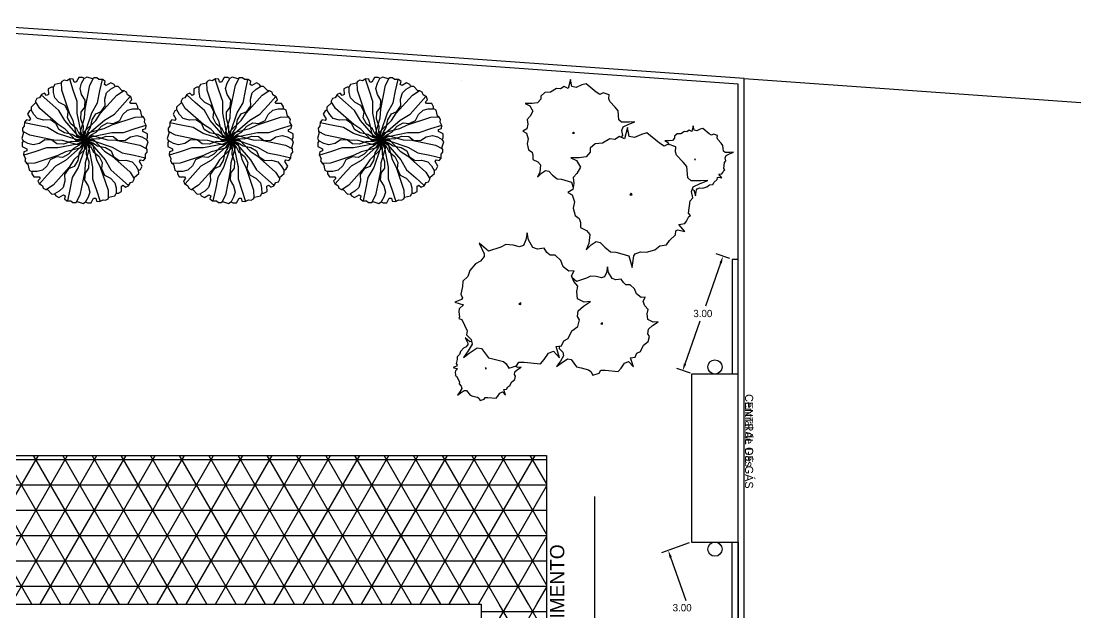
# Model space of a CAD drawing. Header units: millimetres. Extents: x 935 to 1399, y 512 to 900.
# Drawn here: x 987.59 to 1013.77, y 862.66 to 877.26 of the extents above; entities that cross this region are included whole.
import ezdxf

# ---------------------------------------------------------------- set-up
doc = ezdxf.new("R2010")
doc.units = ezdxf.units.MM
for name, color, linetype in [('paredes', 5, 'Continuous'), ('terrenos', 3, 'Continuous'), ('VEGETAÇÃO', 3, 'Continuous')]:
    doc.layers.add(name, color=color, linetype=linetype)
pattern_1 = [(0, (1566.02895, 455.1888), (0, 0.625), []), (60, (1566.02895, 455.1888), (-0.5412659, 0.3125), []), (120, (1566.02895, 455.1888), (-0.5412659, -0.3125), [])]

# ---------------------------------------------------------------- blocks, each defined once
blk = doc.blocks.new('BRANCHP', base_point=(0.5, 0.5))
for p, q in [((0.7188, 0.625), (0.9062, 0.6875)), ((0.9062, 0.6875), (0.97, 0.6898)), ((0.9506, 0.7433), (0.9315, 0.7539)), ((0.962, 0.694), (0.9506, 0.7433)), ((0.9742, 0.6875), (0.962, 0.694)), ((0.9865, 0.6682), (0.9742, 0.6875)), ((0.6562, 0.5938), (0.7188, 0.625)), ((0.9062, 0.5938), (0.9956, 0.6226)), ((0.9821, 0.6473), (0.9865, 0.6682)), ((0.9973, 0.6196), (0.9821, 0.6473)), ((0.9936, 0.594), (0.9973, 0.6196)), ((0.5, 0.5), (0.5312, 0.5625)), ((0.5, 0.5), (0.5625, 0.5312)), ((0.5312, 0.5625), (0.6562, 0.5938)), ((0.5625, 0.5312), (0.7188, 0.5625)), ((0.612, 0.5116), (0.6728, 0.5325)), ((0.6728, 0.5325), (0.7278, 0.5305)), ((0.7188, 0.5625), (0.8125, 0.5625)), ((0.7278, 0.5305), (0.767, 0.501)), ((0.8125, 0.5625), (0.9062, 0.5938)), ((0.8239, 0.4968), (0.869, 0.5263)), ((0.869, 0.5263), (0.92, 0.5389)), ((0.92, 0.5389), (0.9612, 0.5263)), ((0.9612, 0.5263), (0.9994, 0.5054)), ((0.9697, 0.5873), (0.9936, 0.594)), ((0.9697, 0.5708), (0.9697, 0.5873)), ((1.008, 0.5503), (0.9697, 0.5708)), ((0.9985, 0.5039), (1.0081, 0.52)), ((1.0081, 0.52), (1.008, 0.5503)), ((0.5, 0.5), (0.565, 0.5136)), ((0.565, 0.5136), (0.612, 0.5116)), ((0.767, 0.501), (0.8239, 0.4968))]:
    blk.add_line(p, q)

msp = doc.modelspace()

# ---------------------------------------------------------------- hatches: boundary and pattern name
h = msp.add_hatch()
h.set_pattern_fill('NET3', color=254, scale=5, style=0)
h.set_pattern_definition(pattern_1)
h.paths.add_polyline_path([(990.95255, 866.5417), (981.33635, 866.5417), (981.33635, 862.87187), (982.95255, 862.87187), (990.95255, 862.87187)])
h = msp.add_hatch()
h.set_pattern_fill('NET3', color=254, scale=5, style=0)
h.set_pattern_definition(pattern_1)
h.paths.add_polyline_path([(1000.56875, 862.87187), (998.95255, 862.87187), (998.95255, 852.57187), (1000.56875, 852.57187)])

# ---------------------------------------------------------------- linework, layer by layer
for p, q in [((1004.86894, 871.29051), (1004.49252, 870.22523)), ((1005.09362, 871.40203), (1004.7592, 871.5202)), ((1005.09362, 871.40203), (1004.7592, 871.5202)), ((1003.98889, 868.79994), (1004.36531, 869.86523)), ((1004.12439, 868.57203), (1003.78997, 868.6902))]:
    msp.add_line(p, q)
at = {"color": 254}
for p, q in [((981.33635, 866.5417), (1000.56875, 866.5417)), ((990.95255, 865.37724), (991.62485, 866.5417)), ((990.95255, 864.12724), (992.34654, 866.5417)), ((990.95255, 862.87724), (993.06823, 866.5417)), ((990.95255, 866.43879), (1000.56875, 866.43879)), ((993.62479, 862.87187), (991.50601, 866.5417)), ((991.67113, 862.87187), (993.78991, 866.5417)), ((994.34648, 862.87187), (992.2277, 866.5417)), ((992.39282, 862.87187), (994.5116, 866.5417)), ((995.06817, 862.87187), (992.94939, 866.5417)), ((993.11451, 862.87187), (995.23329, 866.5417)), ((995.78986, 862.87187), (993.67108, 866.5417)), ((993.8362, 862.87187), (995.95498, 866.5417)), ((996.51155, 862.87187), (994.39277, 866.5417)), ((994.55789, 862.87187), (996.67667, 866.5417)), ((997.23323, 862.87187), (995.11445, 866.5417)), ((995.27957, 862.87187), (997.39835, 866.5417)), ((997.95492, 862.87187), (995.83614, 866.5417)), ((996.00126, 862.87187), (998.12004, 866.5417)), ((998.67661, 862.87187), (996.55783, 866.5417)), ((996.72295, 862.87187), (998.84173, 866.5417)), ((999.3983, 862.87187), (997.27952, 866.5417)), ((997.44464, 862.87187), (999.56342, 866.5417)), ((1000.11999, 862.87187), (998.00121, 866.5417)), ((998.16632, 862.87187), (1000.2851, 866.5417)), ((1000.56875, 863.34458), (998.72289, 866.5417)), ((1000.56875, 864.59458), (999.44458, 866.5417)), ((1000.56875, 865.84458), (1000.16627, 866.5417)), ((992.90311, 862.87187), (990.95255, 866.25033)), ((990.95255, 865.81379), (1000.56875, 865.81379)), ((998.88801, 862.87187), (1000.56875, 865.78299)), ((990.95255, 865.18879), (1000.56875, 865.18879)), ((992.18142, 862.87187), (990.95255, 865.00033)), ((990.95255, 864.56379), (1000.56875, 864.56379)), ((999.6097, 862.87187), (1000.56875, 864.53299)), ((990.95255, 863.93879), (1000.56875, 863.93879)), ((991.45973, 862.87187), (990.95255, 863.75033)), ((990.95255, 863.31379), (1000.56875, 863.31379)), ((1000.33139, 862.87187), (1000.56875, 863.28299))]:
    msp.add_line(p, q, dxfattribs=at)
at = {"color": 7}
for p, q in [((1000.56875, 866.5417), (1000.56875, 839.87187)), ((1001.76144, 858.22652), (1001.76144, 865.52772)), ((1004.09362, 864.38038), (1003.40411, 864.13674)), ((1003.63379, 864.02699), (1004.01022, 862.96171)), ((982.95255, 862.87187), (998.95255, 862.87187)), ((998.95255, 862.87187), (998.95255, 852.57187))]:
    msp.add_line(p, q, dxfattribs=at)
for points in [[(1004.84066, 871.30051), (1004.89723, 871.28052), (1004.92892, 871.46023)], [(1003.9606, 868.80994), (1004.01717, 868.78995), (1003.92892, 868.63023)]]:
    msp.add_solid(points)
msp.add_solid([(1003.66208, 864.03699), (1003.60551, 864.017), (1003.57382, 864.19671)], dxfattribs=at)
at = {"layer": 'paredes'}
for p, q in [((1005.15255, 871.3812), (1005.15255, 868.5512)), ((1005.30255, 871.3812), (1005.15255, 871.3812)), ((1005.30255, 868.5512), (1005.30255, 871.3812)), ((1005.30255, 868.5512), (1004.15255, 868.5512)), ((1004.15255, 868.5512), (1004.15255, 864.5512)), ((1005.30255, 864.4012), (1005.30255, 868.5512)), ((1004.15255, 866.6012), (1004.15255, 866.3512)), ((1004.15255, 864.5512), (1004.15255, 864.4012)), ((1004.15255, 864.4012), (1005.30255, 864.4012)), ((1005.15255, 861.5712), (1005.15255, 864.4012)), ((1005.30255, 864.4012), (1005.30255, 861.5712))]:
    msp.add_line(p, q, dxfattribs=at)
for centre in [(1004.72755, 868.7262), (1004.72755, 864.2262)]:
    msp.add_circle(centre, 0.175, dxfattribs=at)
at = {"layer": 'terrenos', "color": 7}
for points in [[(987.5889, 833.62187), (1005.45255, 833.62187), (1005.45255, 875.84655), (994.83491, 876.60525), (984.10887, 877.33332), (976.33012, 877.41495), (976.33012, 833.62187), (976.98012, 833.62187)], [(1005.30255, 833.92187), (1005.30255, 875.70689), (994.82448, 876.45562), (984.103, 877.18337), (976.48012, 877.26337), (976.48012, 833.77187), (976.98012, 833.77187)]]:
    msp.add_lwpolyline(points, dxfattribs=at)
at = {"layer": 'VEGETAÇÃO', "color": 253}
for p, q in [((997.99092, 876.15136), (997.99092, 876.14979)), ((998.4796, 875.80984), (998.47803, 875.80985))]:
    msp.add_line(p, q, dxfattribs=at)
at = {"layer": 'VEGETAÇÃO', "color": 7}
msp.add_line((1005.45255, 875.84655), (1013.76509, 875.25256), dxfattribs=at)
msp.add_lwpolyline([(982.45255, 833.62187), (1005.45255, 833.62187), (1005.45255, 875.84655), (994.83491, 876.60525), (984.10887, 877.33332), (976.33012, 877.41495), (976.33012, 833.62187), (976.98012, 833.62187)], dxfattribs=at)
at = {"layer": 'VEGETAÇÃO', "color": 253}
for points in [[(1002.40885, 874.38912), (1002.45297, 874.4376), (1002.43007, 874.56475), (1002.4606, 874.65277), (1002.59792, 874.72125), (1002.7505, 874.77992), (1002.61317, 874.77015), (1002.42245, 874.77015), (1002.3538, 874.82882), (1002.33852, 875.05377), (1002.26225, 875.1418), (1002.13255, 875.27872), (1002.10965, 875.3472), (1002.11727, 875.445), (1001.9647, 875.4939), (1001.8884, 875.45477), (1001.79687, 875.51347), (1001.5451, 875.71885), (1001.4383, 875.68952), (1001.30097, 875.63082), (1001.19417, 875.6504), (1001.16365, 875.82645), (1001.10262, 875.6015), (1001.00345, 875.6504), (1000.91187, 875.5917), (1000.8127, 875.6015), (1000.66775, 875.51347), (1000.5228, 875.50367), (1000.42362, 875.41565), (1000.42362, 875.33742), (1000.34732, 875.2494), (1000.21, 875.22982), (1000.04217, 875.22982), (1000.1566, 875.17115), (1000.2329, 875.044), (1000.16422, 874.91685), (1000.08795, 874.8386), (1000.1032, 874.72125), (1000.08032, 874.60387), (999.98112, 874.5452), (1000.0727, 874.4963), (1000.11845, 874.35937), (1000.08795, 874.23222), (1000.1261, 874.0855), (1000.21, 874.02682), (1000.2329, 873.94857), (1000.2329, 873.85077), (1000.35497, 873.7921), (1000.416, 873.71385), (1000.40075, 873.5378), (1000.34732, 873.41065), (1000.4465, 873.50845), (1000.5457, 873.57692), (1000.62197, 873.55735), (1000.71352, 873.45955), (1000.82797, 873.37152), (1000.93477, 873.36175), (1001.18652, 873.29327), (1001.22732, 873.1538)], [(1004.16987, 873.1085), (1004.20707, 873.0984), (1004.24997, 872.95167), (1004.26905, 873.0984), (1004.28812, 873.12285), (1004.35487, 873.1473), (1004.4264, 873.14117), (1004.5313, 873.17175), (1004.5933, 873.22065), (1004.67435, 873.23287), (1004.7125, 873.2879), (1004.78402, 873.35512), (1004.7888, 873.40405), (1004.81262, 873.41627), (1004.89845, 873.39792), (1004.82692, 873.4835), (1004.89845, 873.49572), (1004.9223, 873.5263), (1004.9509, 873.5813), (1004.96997, 873.59352), (1004.94615, 873.6241), (1004.9652, 873.77692), (1004.99857, 873.8136), (1004.98427, 873.89307), (1005.00335, 873.94807), (1005.08917, 873.99087), (1005.18455, 874.02755), (1005.09872, 874.02142), (1004.97952, 874.02142), (1004.9366, 874.0581), (1004.92707, 874.19872), (1004.87937, 874.25372), (1004.79832, 874.3393), (1004.78402, 874.3821), (1004.7888, 874.44322), (1004.69342, 874.47377), (1004.64575, 874.44932), (1004.58852, 874.486), (1004.43117, 874.61437), (1004.36442, 874.59605), (1004.2786, 874.55937), (1004.21182, 874.5716), (1004.19277, 874.68162), (1004.15462, 874.54102), (1004.09262, 874.5716), (1004.03542, 874.53492), (1003.97342, 874.54102), (1003.88282, 874.486), (1003.79225, 874.4799), (1003.73025, 874.42487), (1003.73025, 874.37597), (1003.68257, 874.32097), (1003.59675, 874.30875), (1003.49185, 874.30875), (1003.56335, 874.27207), (1003.5997, 874.21147)], [(1000.88953, 869.24977), (1000.87919, 869.18504), (1000.96803, 869.09124), (1000.99074, 869.00088), (1000.9134, 868.86835), (1000.81794, 868.73565), (1000.92745, 868.81909), (1001.08698, 868.92361), (1001.17656, 868.91216), (1001.31262, 868.73237), (1001.42466, 868.70055), (1001.60819, 868.6571), (1001.66487, 868.61238), (1001.71209, 868.52639), (1001.86652, 868.56911), (1001.90889, 868.64365), (1002.01762, 868.64471), (1002.34077, 868.61092), (1002.41403, 868.69398), (1002.49673, 868.81834), (1002.59679, 868.8605), (1002.7188, 868.72997), (1002.64656, 868.95157), (1002.75632, 868.96502), (1002.80074, 869.06431), (1002.88907, 869.11047), (1002.96207, 869.26354), (1003.07794, 869.35117), (1003.11265, 869.47916), (1003.06978, 869.54459), (1003.08536, 869.66003), (1003.18949, 869.75167), (1003.32987, 869.84364), (1003.202, 869.83001), (1003.0685, 869.89455), (1003.05625, 870.03854), (1003.07717, 870.14579), (1003.0001, 870.23559), (1002.9549, 870.34631), (1003.00572, 870.44975), (1002.90232, 870.44047), (1002.78902, 870.52992), (1002.74484, 870.65299), (1002.63252, 870.75481), (1002.53018, 870.75791), (1002.46814, 870.81081), (1002.41454, 870.89261), (1002.28028, 870.87479), (1002.18635, 870.90679), (1002.10262, 871.06241), (1002.07762, 871.19804), (1002.04827, 871.06188), (1002.00282, 870.95024), (1001.92829, 870.92481), (1001.79812, 870.95644), (1001.65414, 870.96734), (1001.55945, 870.91699), (1001.31135, 870.83629), (1001.20078, 870.93059)], [(998.71468, 869.3558), (998.67803, 869.34386), (998.56174, 869.44308), (998.62619, 869.3099), (998.62364, 869.27899), (998.58121, 869.22196), (998.51802, 869.18788), (998.44704, 869.10482), (998.42198, 869.02994), (998.36088, 868.97529), (998.35913, 868.90836), (998.33615, 868.81293), (998.35897, 868.76939), (998.34574, 868.74611), (998.26389, 868.71442), (998.37062, 868.68204), (998.31749, 868.63261), (998.3143, 868.59397), (998.32052, 868.53229), (998.31127, 868.51161), (998.34795, 868.49909), (998.41577, 868.36082), (998.40796, 868.31186), (998.46347, 868.25322), (998.47766, 868.19676), (998.42933, 868.11392), (998.36966, 868.03097), (998.43809, 868.08313), (998.53779, 868.14846), (998.59379, 868.14131), (998.67883, 868.02891), (998.74887, 868.00904), (998.86357, 867.98189), (998.89898, 867.95392), (998.92849, 867.90018), (999.02501, 867.9269), (999.05149, 867.97348), (999.11945, 867.97416), (999.32142, 867.95302), (999.36721, 868.00493), (999.4189, 868.08264), (999.48145, 868.10901), (999.55769, 868.02742), (999.51254, 868.16594), (999.58116, 868.17434), (999.6089, 868.23637), (999.6641, 868.26524), (999.70973, 868.36092), (999.78215, 868.41567), (999.80385, 868.49567), (999.77705, 868.53657), (999.78678, 868.60871), (999.85187, 868.66597), (999.93961, 868.72346), (999.85971, 868.71495), (999.79609, 868.74572)]]:
    msp.add_lwpolyline(points, dxfattribs=at)
for points in [[(1002.56925, 874.63965), (1002.49295, 874.35847), (1002.36897, 874.4196), (1002.25452, 874.34625), (1002.13055, 874.35847), (1001.94937, 874.24845), (1001.76817, 874.23622), (1001.6442, 874.12617), (1001.6442, 874.02837), (1001.54885, 873.91835), (1001.3772, 873.8939), (1001.1674, 873.8939), (1001.31042, 873.82052), (1001.4058, 873.6616), (1001.31997, 873.50267), (1001.2246, 873.40485), (1001.24367, 873.25815), (1001.21507, 873.11145), (1001.0911, 873.0381), (1001.20552, 872.97695), (1001.26275, 872.8058), (1001.2246, 872.64687), (1001.2723, 872.46347), (1001.3772, 872.39012), (1001.4058, 872.29232), (1001.4058, 872.17007), (1001.55837, 872.0967), (1001.63467, 871.9989), (1001.6156, 871.77885), (1001.54885, 871.6199), (1001.67282, 871.74217), (1001.7968, 871.82775), (1001.89215, 871.8033), (1002.0066, 871.68102), (1002.14962, 871.571), (1002.28315, 871.55877), (1002.59785, 871.4732), (1002.68367, 871.17977), (1002.72182, 871.4732), (1002.75997, 871.5221), (1002.89347, 871.571), (1003.03652, 871.55877), (1003.24632, 871.6199), (1003.3703, 871.71772), (1003.5324, 871.74217), (1003.6087, 871.8522), (1003.75175, 871.98667), (1003.76127, 872.08447), (1003.80897, 872.10892), (1003.98062, 872.07225), (1003.83757, 872.24342), (1003.98062, 872.26787), (1004.0283, 872.329), (1004.08552, 872.43902), (1004.12367, 872.46347), (1004.07597, 872.5246), (1004.11412, 872.83025), (1004.18087, 872.9036), (1004.15227, 873.06255), (1004.19042, 873.17257), (1004.36207, 873.25815), (1004.5528, 873.3315), (1004.38115, 873.31927), (1004.14275, 873.31927), (1004.05692, 873.39262), (1004.03785, 873.67382), (1003.94247, 873.78385), (1003.78035, 873.95502), (1003.75175, 874.0406), (1003.76127, 874.16285), (1003.57055, 874.224), (1003.4752, 874.17507), (1003.36075, 874.24845), (1003.04605, 874.50517), (1002.91255, 874.4685), (1002.7409, 874.39515), (1002.60737, 874.4196)], [(1001.2323, 874.52562), (1001.20942, 874.4963), (1001.2552, 874.4963)], [(1001.2323, 874.52562), (1001.20942, 874.4963), (1001.2552, 874.4963)], [(1004.23567, 873.86862), (1004.22137, 873.85027), (1004.24997, 873.85027)], [(1002.65507, 873.01365), (1002.62645, 872.97695), (1002.68367, 872.97695)], [(1000.89267, 868.95232), (1000.80239, 869.22932), (1000.93959, 869.24614), (1000.99512, 869.37021), (1001.10552, 869.42793), (1001.19676, 869.61926), (1001.34162, 869.72879), (1001.38501, 869.88879), (1001.33141, 869.97059), (1001.35086, 870.11488), (1001.48104, 870.2294), (1001.65652, 870.34438), (1001.49668, 870.32737), (1001.3298, 870.40803), (1001.31449, 870.588), (1001.34065, 870.7221), (1001.2443, 870.83435), (1001.18782, 870.97273), (1001.25132, 871.10203), (1001.12209, 871.09046), (1000.98043, 871.20226), (1000.92524, 871.3561), (1000.78483, 871.48336), (1000.65689, 871.48722), (1000.57936, 871.55335), (1000.51236, 871.65561), (1000.34453, 871.63336), (1000.22711, 871.67335), (1000.12247, 871.86786), (1000.09119, 872.0374), (1000.0545, 871.86718), (999.9977, 871.72765), (999.90455, 871.69585), (999.7418, 871.7354), (999.56187, 871.74904), (999.44349, 871.68609), (999.13336, 871.58519), (998.90076, 871.78359), (999.02966, 871.51725), (999.02455, 871.45544), (998.93968, 871.34137), (998.81333, 871.2732), (998.67135, 871.10709), (998.62126, 870.95732), (998.49907, 870.84803), (998.49555, 870.71418), (998.4496, 870.5233), (998.49523, 870.43628), (998.46873, 870.38968), (998.30506, 870.32629), (998.51852, 870.26151), (998.41227, 870.16266), (998.40589, 870.0854), (998.41833, 869.96201), (998.39982, 869.92065), (998.47322, 869.89566), (998.60882, 869.6191), (998.59319, 869.52116), (998.70422, 869.40388), (998.73261, 869.29095), (998.63594, 869.12529), (998.5166, 868.95941), (998.65348, 869.06371), (998.85289, 869.19437), (998.96488, 869.18005), (999.13494, 868.9553), (999.27502, 868.91554), (999.50444, 868.86122), (999.57526, 868.80531), (999.6343, 868.69784), (999.82734, 868.75122), (999.88028, 868.8444), (1000.01622, 868.84575), (1000.42015, 868.80348), (1000.51172, 868.90732), (1000.61509, 869.06275), (1000.74018, 869.11548)], [(999.92974, 870.26533), (999.93357, 870.31172), (999.88571, 870.28036)], [(1001.94846, 869.78041), (1001.95152, 869.81748), (1001.91323, 869.79239)], [(1001.94846, 869.78041), (1001.95152, 869.81748), (1001.91323, 869.79239)], [(999.07624, 868.68394), (999.07814, 868.70713), (999.05422, 868.69145)]]:
    msp.add_lwpolyline(points, close=True, dxfattribs=at)

# ---------------------------------------------------------------- block references
for p, xscale, yscale, zscale, rotation in [((989.16615, 874.32594), 3.047999999999992, 3.047999999999992, 3.047999999999992, 59.99999999999989), ((992.75996, 874.32594), 3.047999999999992, 3.047999999999992, 3.047999999999992, 59.99999999999989), ((996.4697, 874.32594), 3.047999999999992, 3.047999999999992, 3.047999999999992, 59.99999999999989), ((989.16615, 874.32594), 3.048000000000002, 3.048000000000002, 3.048000000000002, 90), ((989.16615, 874.32594), 3.047999999999992, 3.047999999999992, 3.047999999999992, 30.00000000000011), ((992.75996, 874.32594), 3.048000000000002, 3.048000000000002, 3.048000000000002, 90), ((992.75996, 874.32594), 3.047999999999992, 3.047999999999992, 3.047999999999992, 30.00000000000011), ((996.4697, 874.32594), 3.048000000000002, 3.048000000000002, 3.048000000000002, 90), ((996.4697, 874.32594), 3.047999999999992, 3.047999999999992, 3.047999999999992, 30.00000000000011), ((989.16615, 874.32594), 3.047999999999992, 3.047999999999992, 3.047999999999992, 120.0000000000001), ((992.75996, 874.32594), 3.047999999999992, 3.047999999999992, 3.047999999999992, 120.0000000000001), ((996.4697, 874.32594), 3.047999999999992, 3.047999999999992, 3.047999999999992, 120.0000000000001), ((989.16615, 874.32594), 3.047999999999992, 3.047999999999992, 3.047999999999992, 149.9999999999999), ((989.16615, 874.32594), 3.047999999999992, 3.047999999999992, 3.047999999999992, 329.9999999999999), ((992.75996, 874.32594), 3.047999999999992, 3.047999999999992, 3.047999999999992, 149.9999999999999), ((992.75996, 874.32594), 3.047999999999992, 3.047999999999992, 3.047999999999992, 329.9999999999999), ((996.4697, 874.32594), 3.047999999999992, 3.047999999999992, 3.047999999999992, 149.9999999999999), ((996.4697, 874.32594), 3.047999999999992, 3.047999999999992, 3.047999999999992, 329.9999999999999), ((989.16615, 874.32594), 3.047999999999992, 3.047999999999992, 3.047999999999992, 300.0000000000001), ((992.75996, 874.32594), 3.047999999999992, 3.047999999999992, 3.047999999999992, 300.0000000000001), ((996.4697, 874.32594), 3.047999999999992, 3.047999999999992, 3.047999999999992, 300.0000000000001), ((989.16615, 874.32594), 3.048000000000002, 3.048000000000002, 3.048000000000002, 180), ((989.16615, 874.32594), 3.047999999999992, 3.047999999999992, 3.047999999999992, 210.0000000000001), ((989.16615, 874.32594), 3.047999999999992, 3.047999999999992, 3.047999999999992, 239.9999999999999), ((989.16615, 874.32594), 3.048000000000002, 3.048000000000002, 3.048000000000002, 270), ((992.75996, 874.32594), 3.048000000000002, 3.048000000000002, 3.048000000000002, 180), ((992.75996, 874.32594), 3.047999999999992, 3.047999999999992, 3.047999999999992, 210.0000000000001), ((992.75996, 874.32594), 3.047999999999992, 3.047999999999992, 3.047999999999992, 239.9999999999999), ((992.75996, 874.32594), 3.048000000000002, 3.048000000000002, 3.048000000000002, 270), ((996.4697, 874.32594), 3.048000000000002, 3.048000000000002, 3.048000000000002, 180), ((996.4697, 874.32594), 3.047999999999992, 3.047999999999992, 3.047999999999992, 210.0000000000001), ((996.4697, 874.32594), 3.047999999999992, 3.047999999999992, 3.047999999999992, 239.9999999999999), ((996.4697, 874.32594), 3.048000000000002, 3.048000000000002, 3.048000000000002, 270)]:
    msp.add_blockref('BRANCHP', p, dxfattribs=dict(xscale=xscale, yscale=yscale, zscale=zscale, rotation=rotation))
at = {"xscale": 3.048000000000002, "yscale": 3.048000000000002, "zscale": 3.048000000000002}
for p in [(989.16615, 874.32594), (992.75996, 874.32594), (996.4697, 874.32594)]:
    msp.add_blockref('BRANCHP', p, dxfattribs=at)

# ---------------------------------------------------------------- texts
at = {"color": 7}
msp.add_text('3.00', height=0.18, dxfattribs=at).set_placement((1003.68382, 862.69171))
at = {"insert": (1004.42892, 870.04523), "char_height": 0.18, "attachment_point": 5}
msp.add_mtext('3.00', dxfattribs=at)
at = {"attachment_point": 1}
for s, insert, char_height, width, rotation in [('Central de Gás', (1005.67143, 868.05589), 0.2, 3.8469, 270), ('CENTRAL DE GÁS', (1005.67143, 868.05589), 0.2, 3.8469, 270), ('TELHA DE FIBROCIMENTO\\PINCLINAÇÃO 10%', (1000.65476, 858.29756), 0.352405, 24.3855, 90)]:
    msp.add_mtext(s, dxfattribs=dict(at, insert=insert, char_height=char_height, width=width, rotation=rotation))

doc.saveas('drawing.dxf')
